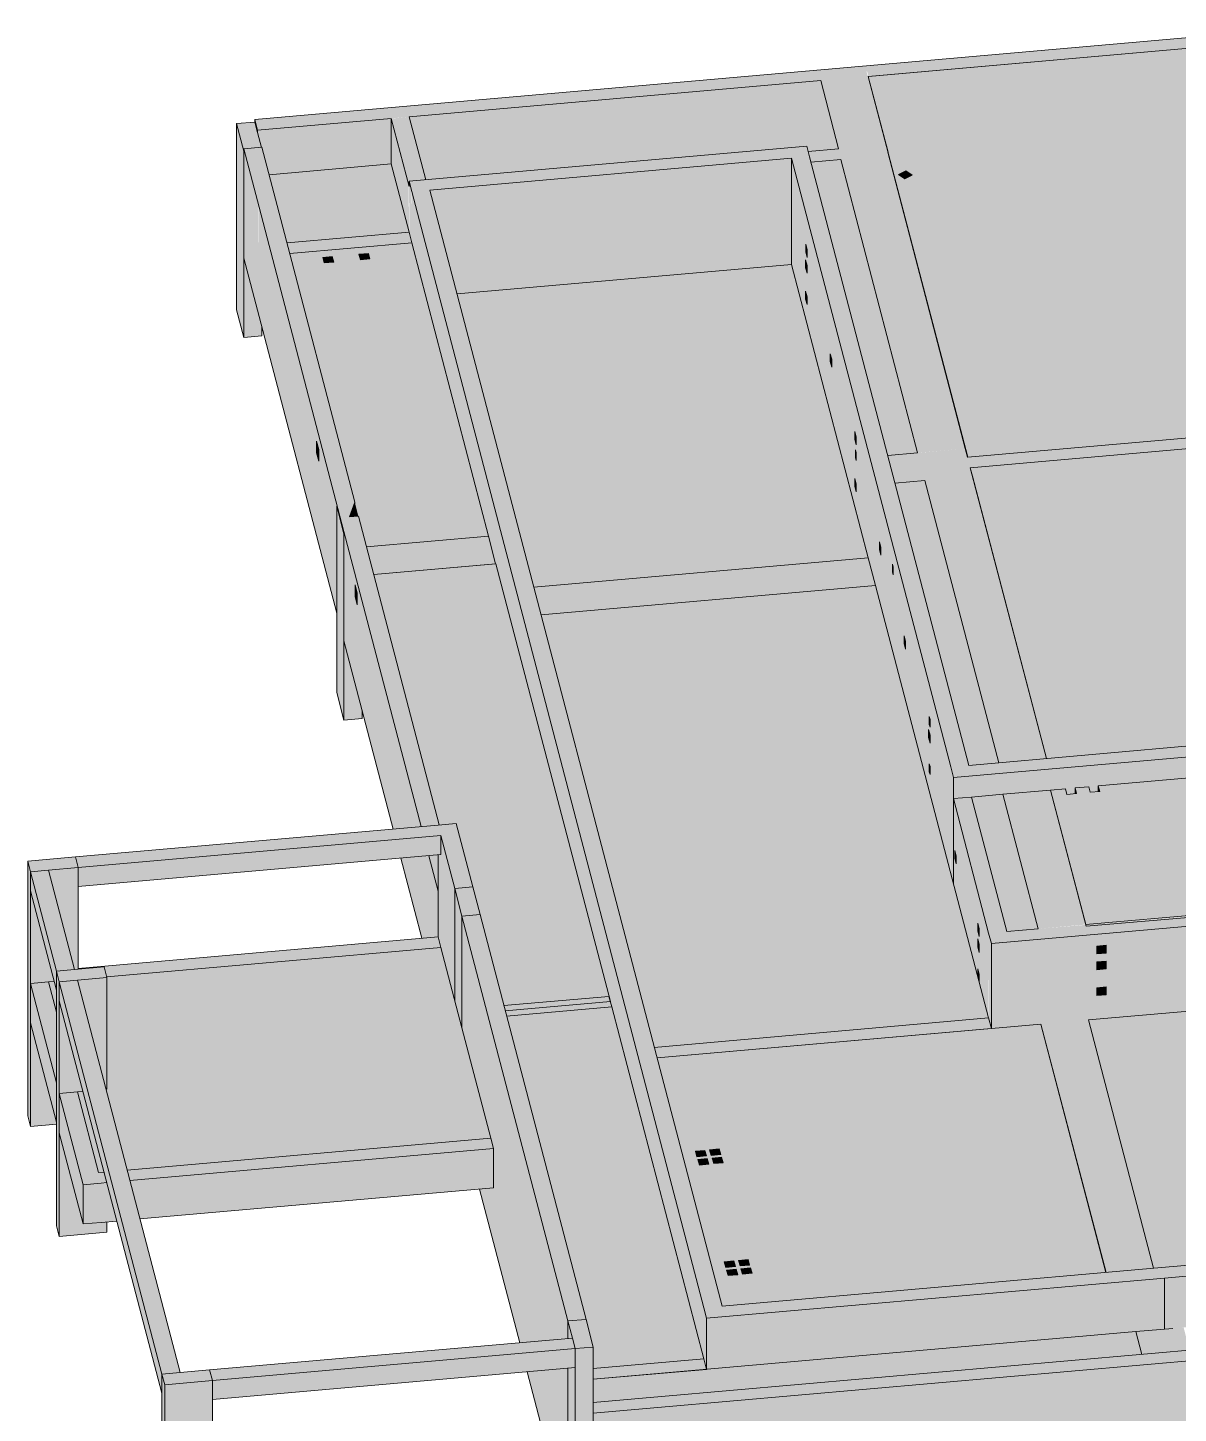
# Model space of a CAD drawing. Extents: x -2131 to 52870, y -3196 to 88043.
# Drawn here: x 12699 to 13891, y 64541 to 65977 of the extents above; entities that cross this region are included whole.
import ezdxf

# ---------------------------------------------------------------- set-up
doc = ezdxf.new("R2010")
doc.units = 0
for name, color, linetype, lineweight in [('A-FLOR', 7, 'Continuous', 25), ('S-BEAM', 7, 'Continuous', 25), ('S-COLS', 7, 'Continuous', 25)]:
    doc.layers.add(name, color=color, linetype=linetype, lineweight=lineweight)

msp = doc.modelspace()

# ---------------------------------------------------------------- hatches: boundary and pattern name
at = {"layer": 'A-FLOR', "true_color": 0xbfbfbf}
h = msp.add_hatch(color=9, dxfattribs=at)
h.paths.add_polyline_path([(13673.35, 65531.936), (14124.31, 65571.585), (14021.029, 65966.314), (13570.069, 65926.662), (13671.032, 65540.796)], flags=0)
h.paths.add_polyline_path([(14031.455, 65807.134), (14024.919, 65811.522), (14032.488, 65815.31), (14039.023, 65810.923), (14031.917, 65807.365)], flags=0)
h.paths.add_polyline_path([(13607.939, 65820.624), (13601.404, 65825.012), (13608.973, 65828.8), (13615.508, 65824.413)], flags=0)
for points in [[(13111.461, 65819.633), (13506.469, 65854.175), (13507.88, 65848.785), (13539.411, 65851.558), (13520.891, 65922.338), (13094.4, 65884.837), (13102.374, 65854.361)], [(13590.316, 65533.724), (13621.315, 65536.449), (13541.728, 65840.621), (13510.729, 65837.895), (13589.1, 65538.371)], [(12967.625, 65754.021), (13094.135, 65765.145), (13075.615, 65835.925), (12949.105, 65824.801), (12963.464, 65769.924)], [(13607.939, 65820.624), (13608.973, 65821.141), (13608.973, 65828.8), (13601.404, 65825.012), (13603.143, 65823.844)], [(13608.973, 65821.141), (13615.508, 65824.413), (13608.973, 65828.8), (13608.973, 65824.413)], [(13006.133, 65733.268), (13014.532, 65734.131), (13014.532, 65739.864), (13004.643, 65739), (13005.909, 65734.131)], [(13014.532, 65734.001), (13016.022, 65734.131), (13014.532, 65739.864), (13014.532, 65734.131)], [(13043.701, 65736.579), (13052.1, 65737.443), (13052.1, 65743.175), (13042.274, 65742.069), (13042.848, 65739.864)], [(13052.1, 65737.313), (13053.59, 65737.443), (13052.1, 65742.069), (13052.1, 65737.443)], [(13223.491, 65397.171), (13570.072, 65427.645), (13490.485, 65731.817), (13143.904, 65701.343), (13223.016, 65398.988)], [(13754.814, 65219.51), (14158.839, 65255.035), (14160.297, 65249.46), (14207.508, 65253.611), (14127.159, 65560.695), (13675.924, 65521.022), (13748.801, 65242.494)], [(13673.074, 65531.912), (13673.35, 65531.936), (13673.073, 65531.915)], [(13674.38, 65212.438), (13705.38, 65215.163), (13628.813, 65507.792), (13597.814, 65505.066), (13670.869, 65225.856)], [(13193.856, 64958.028), (13302.812, 64967.609), (13183.888, 65421.41), (13057.559, 65410.302), (13125.512, 65150.592), (13143.068, 65152.136), (13192.804, 64962.05)], [(13348.337, 64920.027), (13694.917, 64950.502), (13577.569, 65398.988), (13230.99, 65368.514), (13345.58, 64930.566)], [(13808.608, 65185.225), (13810.111, 65185.357), (13808.608, 65191.099), (13808.608, 65185.23)], [(13713.702, 65040.155), (13746.171, 65043.01), (13709.695, 65182.402), (13677.23, 65179.547), (13713.093, 65042.48)], [(13784.463, 65183.102), (13785.966, 65183.234), (13784.463, 65188.976), (13784.463, 65183.234)], [(13865.818, 64691.018), (14249.586, 64724.762), (14182.224, 64982.21), (13798.458, 64948.466), (13865.625, 64691.755)], [(13285.084, 64586.991), (13399.763, 64597.074), (13304.266, 64962.05), (13195.311, 64952.47), (13285.084, 64607.715), (13285.084, 64587.296)], [(13392.599, 64806.584), (13400.793, 64807.55), (13400.793, 64813.266), (13390.933, 64812.3), (13392.317, 64807.55)], [(13395.099, 64798.01), (13403.292, 64798.976), (13403.292, 64804.692), (13393.432, 64803.726), (13394.817, 64798.976)], [(13400.793, 64807.386), (13402.459, 64807.55), (13400.793, 64813.266), (13400.793, 64807.55)], [(13403.292, 64798.812), (13404.959, 64798.976), (13403.292, 64803.726), (13403.292, 64798.976)], [(13407.389, 64808.033), (13415.583, 64808.999), (13415.583, 64814.715), (13405.723, 64813.749), (13407.108, 64808.999)], [(13409.889, 64799.459), (13418.083, 64800.425), (13418.083, 64806.141), (13408.223, 64805.175), (13409.607, 64800.425)], [(13415.583, 64808.835), (13417.25, 64808.999), (13415.583, 64813.749), (13415.583, 64808.999)], [(13418.083, 64800.261), (13419.749, 64800.425), (13418.083, 64805.175), (13418.083, 64800.425)], [(13422.498, 64691.946), (13430.691, 64692.912), (13430.691, 64698.628), (13420.831, 64697.662), (13422.216, 64692.912)], [(13424.997, 64683.372), (13433.191, 64684.338), (13433.191, 64690.054), (13423.331, 64689.088), (13424.716, 64684.338)], [(13430.691, 64692.749), (13432.358, 64692.912), (13430.691, 64697.662), (13430.691, 64692.912)], [(13433.191, 64684.175), (13434.857, 64684.338), (13433.191, 64689.088), (13433.191, 64684.338)], [(13437.288, 64693.395), (13445.482, 64694.361), (13445.482, 64700.077), (13435.622, 64699.111), (13437.006, 64694.361)], [(13439.788, 64684.821), (13447.981, 64685.787), (13447.981, 64691.503), (13438.121, 64690.537), (13439.506, 64685.787)], [(13445.482, 64694.198), (13447.148, 64694.361), (13445.482, 64699.111), (13445.482, 64694.361)], [(13447.981, 64685.624), (13449.648, 64685.787), (13447.981, 64690.537), (13447.981, 64685.787)], [(13285.084, 64551.865), (13853.8, 64601.749), (13847.634, 64625.315), (13285.084, 64575.851), (13285.084, 64570.88)]]:
    msp.add_hatch(color=9, dxfattribs=at).paths.add_polyline_path(points, flags=0)
h = msp.add_hatch(color=9, dxfattribs=at)
h.paths.add_polyline_path([(13050.061, 65438.96), (13176.571, 65450.083), (13096.984, 65754.255), (12970.474, 65743.132), (13037.973, 65485.157), (13038.405, 65481.061), (13041.097, 65470.773), (13041.722, 65470.828), (13048.694, 65444.182)], flags=0)
h.paths.add_polyline_path([(13006.133, 65733.268), (13004.643, 65739), (13014.532, 65739.864), (13016.022, 65734.131)], flags=0)
h.paths.add_polyline_path([(13043.701, 65736.579), (13042.211, 65742.311), (13052.1, 65743.175), (13053.59, 65737.443)], flags=0)
h = msp.add_hatch(color=9, dxfattribs=at)
h.paths.add_polyline_path([(13795.605, 65047.357), (14180.153, 65078.126), (14142.903, 65220.493), (13808.608, 65191.099), (13810.111, 65185.357), (13800.214, 65184.524), (13798.721, 65190.23), (13784.463, 65188.976), (13785.966, 65183.234), (13776.079, 65182.364), (13774.576, 65188.107), (13759.13, 65186.749), (13789.629, 65070.194)], flags=0)
h.paths.add_polyline_path([(13978.395, 65199.524), (13976.895, 65205.255), (13986.772, 65206.086), (13988.262, 65200.391), (13982.63, 65199.896)], flags=0)
h.paths.add_polyline_path([(14003.578, 65201.738), (14002.081, 65207.463), (14011.969, 65208.205), (14013.434, 65202.605)], flags=0)
h = msp.add_hatch(color=9, dxfattribs=at)
h.paths.add_polyline_path([(12772.217, 64790.203), (12778.024, 64790.714), (12756.129, 64874.393), (12750.322, 64873.882), (12762.861, 64825.96)], flags=0)
h.paths.add_polyline_path([(12801.86, 64792.81), (13178.87, 64825.96), (13127.132, 65023.695), (12780.772, 64993.24), (12780.972, 64992.477), (12780.972, 64876.577), (12779.966, 64876.489), (12793.187, 64825.96)], flags=0)
h.paths.add_polyline_path([(12728.688, 64956.567), (12728.688, 64979.27), (12726.286, 64988.449), (12720.48, 64987.938), (12722.748, 64979.27)], flags=0)
h = msp.add_hatch(color=9, dxfattribs=at)
h.paths.add_polyline_path([(13418.548, 64651.69), (13816.576, 64686.688), (13749.02, 64944.119), (13351.186, 64909.138), (13411.647, 64678.063)], flags=0)
h.paths.add_polyline_path([(13424.997, 64683.372), (13423.331, 64689.088), (13433.191, 64690.054), (13434.857, 64684.338)], flags=0)
h.paths.add_polyline_path([(13439.788, 64684.821), (13438.121, 64690.537), (13447.981, 64691.503), (13449.648, 64685.787), (13445.482, 64685.379)], flags=0)
h.paths.add_polyline_path([(13422.498, 64691.946), (13420.831, 64697.662), (13430.691, 64698.628), (13432.358, 64692.912), (13423.331, 64692.028)], flags=0)
h.paths.add_polyline_path([(13437.288, 64693.395), (13435.622, 64699.111), (13445.482, 64700.077), (13447.148, 64694.361), (13445.482, 64694.198)], flags=0)
h.paths.add_polyline_path([(13395.099, 64798.01), (13393.628, 64803.745), (13403.292, 64804.692), (13404.959, 64798.976), (13399.763, 64798.467)], flags=0)
h.paths.add_polyline_path([(13409.889, 64799.459), (13408.223, 64805.175), (13418.083, 64806.141), (13419.749, 64800.425), (13415.583, 64800.017)], flags=0)
h.paths.add_polyline_path([(13392.599, 64806.584), (13390.933, 64812.3), (13400.793, 64813.266), (13402.459, 64807.55), (13393.432, 64806.665)], flags=0)
h.paths.add_polyline_path([(13407.389, 64808.033), (13405.723, 64813.749), (13415.583, 64814.715), (13417.25, 64808.999), (13408.223, 64808.114)], flags=0)
at = {"layer": 'S-BEAM', "true_color": 0xbfbfbf}
for points in [[(12937.018, 65870.998), (13520.891, 65922.338), (13519.467, 65927.783), (13568.901, 65932.129), (13570.326, 65926.684), (14021.029, 65966.314), (14018.179, 65977.204), (12934.168, 65881.888), (12934.445, 65880.832)], [(13541.436, 65843.817), (13590.615, 65848.141), (13568.276, 65932.074), (13519.467, 65927.783), (13541.272, 65844.445)], [(12937.018, 65868.554), (12937.018, 65870.998), (12934.168, 65880.832), (12934.168, 65879.444), (12936.392, 65870.943)], [(12949.105, 65824.801), (13075.615, 65835.925), (13075.615, 65883.185), (12937.018, 65870.998), (12937.018, 65868.554), (12941.041, 65853.176), (12941.666, 65853.231), (12948.136, 65828.507)], [(13094.135, 65765.145), (13093.703, 65814.057), (13075.615, 65881.888), (13075.615, 65835.925), (13092.884, 65769.924)], [(13094.135, 65812.405), (13094.4, 65818.132), (13111.461, 65819.633), (13094.4, 65884.837), (13075.678, 65882.945), (13093.703, 65814.057)], [(12938.703, 65791.112), (12957.488, 65792.764), (12941.666, 65853.231), (12922.881, 65851.579), (12938.27, 65792.764)], [(13096.984, 65807.219), (13509.27, 65843.471), (13506.421, 65854.361), (13094.135, 65818.109), (13096.765, 65808.057)], [(12938.703, 65677.851), (12938.27, 65792.764), (12922.881, 65850.786), (12922.881, 65738.318), (12923.676, 65735.282)], [(13143.904, 65701.343), (13490.485, 65731.817), (13490.485, 65841.819), (13115.769, 65808.871), (13135.93, 65731.817)], [(13655.595, 65210.786), (13674.38, 65212.438), (13509.27, 65843.471), (13490.485, 65841.819), (13651.652, 65225.856)], [(13510.729, 65837.895), (13563.629, 65842.547), (13562.805, 65845.696), (13541.436, 65843.817), (13539.411, 65851.558), (13507.969, 65848.443), (13510.692, 65838.035)], [(13621.315, 65536.449), (13670.75, 65540.796), (13590.339, 65848.117), (13562.805, 65845.696), (13563.629, 65842.547), (13541.728, 65840.621), (13607.374, 65589.732)], [(13096.984, 65754.255), (13096.552, 65808.871), (13094.135, 65818.109), (13094.4, 65764.131), (13095.656, 65759.329)], [(13399.763, 64650.038), (13418.548, 64651.69), (13115.769, 65808.871), (13096.984, 65807.219), (13382.391, 64716.43)], [(13399.763, 64597.074), (13399.763, 64650.038), (13096.984, 65807.219), (13096.984, 65754.255), (13388.754, 64639.149)], [(13026.686, 65454.848), (13037.973, 65485.157), (12957.488, 65792.764), (12938.703, 65791.112), (12991.394, 65589.732)], [(12970.474, 65743.132), (13096.984, 65754.255), (13094.135, 65765.145), (12967.625, 65754.021), (12967.903, 65752.958)], [(13505.25, 65744.648), (13506.749, 65744.78), (13506.739, 65747.103), (13505.25, 65752.797), (13505.25, 65746.277)], [(13506.749, 65738.917), (13506.739, 65744.779), (13505.25, 65744.648), (13506.739, 65738.955)], [(13505.24, 65728.39), (13506.739, 65728.519), (13506.475, 65731.817), (13505.24, 65735.282), (13505.24, 65729.985)], [(13506.739, 65722.658), (13506.739, 65728.519), (13505.24, 65728.39)], [(13505.24, 65695.796), (13506.739, 65695.925), (13506.7, 65698.364), (13505.24, 65703.945), (13505.24, 65696.587)], [(13506.739, 65690.065), (13506.697, 65695.922), (13505.24, 65695.796), (13506.69, 65690.254)], [(13530.728, 65630.975), (13532.228, 65631.104), (13532.228, 65633.392), (13530.728, 65638.098), (13530.728, 65632.572)], [(13532.228, 65625.244), (13532.228, 65631.104), (13530.728, 65630.975)], [(13675.924, 65521.022), (14151.68, 65563.137), (14150.328, 65568.306), (14125.731, 65566.153), (14124.31, 65571.585), (13673.074, 65531.912), (13675.626, 65522.158)], [(13556.064, 65550.441), (13557.564, 65550.572), (13557.564, 65552.857), (13556.064, 65558.589), (13556.064, 65550.946)], [(13557.564, 65544.709), (13557.564, 65550.572), (13556.064, 65550.441), (13557.559, 65544.727)], [(12998.334, 65536.317), (13000.584, 65536.514), (13000.584, 65539.942), (12998.334, 65547.061), (12998.334, 65537.968)], [(13000.584, 65527.72), (13000.584, 65536.514), (12998.334, 65536.317)], [(13556.812, 65534.226), (13557.559, 65534.291), (13557.559, 65536.579), (13556.812, 65539.435), (13556.812, 65535.778)], [(13597.814, 65505.066), (13678.248, 65512.139), (13670.75, 65540.796), (13590.349, 65533.595), (13597.101, 65507.792)], [(13557.559, 65528.43), (13557.559, 65534.291), (13556.812, 65534.163), (13556.812, 65531.287), (13557.555, 65528.448)], [(13556.055, 65501.586), (13557.555, 65501.715), (13557.555, 65504.003), (13556.055, 65509.734), (13556.055, 65503.183)], [(13705.38, 65215.163), (13754.814, 65219.51), (13678.248, 65512.139), (13628.813, 65507.792), (13702.582, 65225.856)], [(13557.555, 65495.855), (13557.555, 65501.715), (13556.064, 65501.551)], [(13032.33, 65470.002), (13033.271, 65470.085), (13037.973, 65482.712), (13037.598, 65484.148), (13032.637, 65470.828)], [(13057.559, 65410.302), (13183.884, 65421.426), (13176.39, 65450.068), (13050.061, 65438.96), (13057.211, 65411.632)], [(13581.716, 65436.106), (13583.216, 65436.235), (13583.216, 65438.522), (13581.716, 65444.182), (13581.716, 65437.702)], [(13583.216, 65430.374), (13583.216, 65436.235), (13581.716, 65436.106)], [(13230.99, 65368.514), (13577.57, 65398.988), (13570.072, 65427.645), (13223.491, 65397.171), (13227.55, 65381.66)], [(13595.264, 65415.787), (13596.011, 65415.851), (13595.756, 65419.114), (13595.264, 65420.996), (13595.264, 65417.338)], [(13596.011, 65409.99), (13595.606, 65415.816), (13595.264, 65415.723), (13595.718, 65411.11), (13596.003, 65410.023)], [(13038.171, 65387.324), (13040.421, 65387.522), (13040.421, 65390.949), (13038.171, 65399.24), (13038.171, 65388.975)], [(13040.421, 65378.727), (13040.421, 65387.522), (13038.171, 65387.324)], [(13607.206, 65338.685), (13608.706, 65338.817), (13608.706, 65341.102), (13607.206, 65345.624), (13607.206, 65340.168)], [(13608.706, 65332.954), (13608.487, 65338.798), (13607.206, 65338.685)], [(13633.426, 65257.713), (13634.173, 65257.777), (13634.173, 65260.065), (13633.426, 65262.922), (13633.426, 65259.264)], [(13632.684, 65241.311), (13634.184, 65241.443), (13634.173, 65243.768), (13632.684, 65249.459), (13632.684, 65242.963)], [(13634.173, 65251.917), (13634.173, 65257.777), (13633.426, 65257.649), (13633.432, 65254.751)], [(13658.444, 65199.896), (14161.688, 65244.146), (14158.436, 65255), (13655.595, 65210.786), (13656.655, 65206.734)], [(13634.184, 65235.579), (13634.173, 65241.442), (13632.684, 65241.311), (13634.179, 65235.597)], [(13658.444, 65177.896), (13774.576, 65188.107), (13776.079, 65182.364), (13784.463, 65183.234), (13784.463, 65188.976), (13798.721, 65190.23), (13800.224, 65184.487), (13808.608, 65185.357), (13808.608, 65191.099), (14142.903, 65220.493), (14142.903, 65242.494), (13658.444, 65199.896), (13658.444, 65179.547)], [(13633.432, 65208.8), (13634.179, 65208.864), (13634.173, 65211.175), (13633.432, 65214.009), (13633.432, 65210.352)], [(13634.179, 65203.004), (13634.173, 65208.864), (13633.432, 65208.737), (13633.432, 65205.861)], [(13658.444, 65089.894), (13658.444, 65199.896), (13655.595, 65209.588), (13655.745, 65100.21), (13658.192, 65090.86)], [(13694.917, 65038.503), (13713.702, 65040.155), (13677.23, 65179.547), (13658.444, 65177.896), (13693.5, 65043.919)], [(13746.171, 65043.01), (13795.605, 65047.357), (13759.13, 65186.749), (13709.695, 65182.402), (13745.803, 65044.413)], [(12751.129, 65086.783), (13127.132, 65119.845), (13127.132, 65139.594), (12751.129, 65106.533)], [(13659.729, 65115.95), (13661.228, 65116.082), (13661.228, 65118.367), (13659.729, 65123.011), (13659.729, 65117.602)], [(13661.228, 65110.218), (13661.228, 65116.082), (13659.729, 65115.95), (13659.943, 65115.132)], [(13697.766, 65027.614), (14182.029, 65070.194), (14179.958, 65078.109), (13746.171, 65043.01), (13694.917, 65038.503)], [(13683.711, 65040.586), (13685.211, 65041.069), (13684.972, 65043.919), (13683.711, 65048.735), (13683.711, 65042.238)], [(12780.772, 64993.24), (13127.132, 65023.695), (13124.283, 65034.585), (12751.129, 65001.774), (12751.129, 65000.993), (12778.123, 65003.366)], [(13685.211, 65034.855), (13685.211, 65040.718), (13683.711, 65040.586), (13684.257, 65038.503)], [(13697.716, 64939.608), (13697.766, 64939.769), (13697.766, 65027.614), (13694.917, 65038.503), (13695.279, 64948.922), (13697.688, 64939.713)], [(13683.711, 65024.29), (13685.211, 65024.422), (13685.211, 65026.707), (13683.711, 65032.438), (13683.711, 65025.942)], [(13685.211, 65018.558), (13685.211, 65024.422), (13683.711, 65024.29)], [(13806.985, 65016.846), (13816.871, 65017.716), (13814.787, 65025.681), (13806.985, 65024.995), (13806.985, 65017.02)], [(13816.871, 65017.716), (13816.871, 65025.864), (13814.787, 65025.681), (13816.44, 65019.365)], [(13806.985, 65000.55), (13816.871, 65001.419), (13814.787, 65009.384), (13806.985, 65008.293), (13806.985, 65001.419)], [(13816.871, 65001.419), (13816.871, 65009.567), (13814.809, 65009.301), (13815.272, 65007.531)], [(13683.711, 64993.326), (13685.211, 64993.458), (13685.211, 64995.743), (13683.711, 65001.475), (13683.711, 64994.978)], [(13685.211, 64987.595), (13685.211, 64993.458), (13683.711, 64993.326)], [(12728.688, 64883.12), (12728.688, 64956.567), (12720.48, 64987.938), (12701.694, 64986.287), (12715.177, 64934.756)], [(12728.688, 64842.379), (12728.688, 64883.12), (12701.694, 64985.506), (12701.694, 64945.545), (12723.559, 64861.981)], [(13806.985, 64973.66), (13816.871, 64974.53), (13814.787, 64982.495), (13806.985, 64981.809), (13806.985, 64974.53)], [(13816.871, 64974.53), (13816.871, 64982.678), (13814.862, 64982.21), (13815.562, 64979.534)], [(13195.311, 64952.47), (13304.218, 64962.05), (13302.764, 64967.605), (13193.856, 64958.028), (13194.538, 64955.422)], [(13351.186, 64909.138), (13697.684, 64939.729), (13694.867, 64950.497), (13348.337, 64920.027), (13348.984, 64917.554)], [(13816.576, 64686.688), (13865.818, 64691.018), (13798.458, 64948.466), (13749.024, 64944.119), (13815.246, 64691.755)], [(12756.281, 64777.662), (12775.066, 64779.313), (12750.322, 64873.882), (12731.537, 64872.231), (12755.558, 64780.425)], [(12756.281, 64736.92), (12756.281, 64777.662), (12731.537, 64872.231), (12731.537, 64831.489), (12750.322, 64759.694)], [(12756.281, 64736.92), (12775.066, 64738.572), (12775.066, 64779.313), (12756.281, 64777.662)], [(13877.049, 64680.865), (14280.548, 64716.43), (14277.72, 64727.236), (13874.2, 64691.755)], [(13402.612, 64639.149), (13877.049, 64680.865), (13874.2, 64691.755), (13399.763, 64650.038), (13401.433, 64643.655)], [(13402.612, 64586.185), (13877.049, 64627.901), (13877.049, 64680.865), (13402.612, 64639.149), (13402.612, 64587.296)], [(13402.612, 64586.185), (13402.612, 64639.149), (13399.763, 64650.038), (13399.763, 64597.074), (13402.321, 64587.296)], [(13853.8, 64601.749), (13903.203, 64606.083), (13897.015, 64629.657), (13847.636, 64625.305), (13847.793, 64624.706)], [(12890.296, 64554.904), (13266.299, 64587.966), (13266.299, 64607.715), (12890.296, 64574.654), (12890.296, 64561.447)], [(13285.084, 64575.851), (13402.612, 64586.185), (13399.763, 64597.074), (13285.084, 64586.991), (13285.084, 64584.888)]]:
    msp.add_hatch(color=9, dxfattribs=at).paths.add_polyline_path(points, flags=0)
h = msp.add_hatch(color=9, dxfattribs=at)
h.paths.add_polyline_path([(13655.595, 65100.784), (13655.595, 65210.786), (13490.485, 65841.819), (13490.485, 65731.817), (13651.366, 65116.948)], flags=0)
h.paths.add_polyline_path([(13634.179, 65203.004), (13633.432, 65205.861), (13633.432, 65214.009), (13634.179, 65210.786)], flags=0)
h.paths.add_polyline_path([(13634.184, 65235.579), (13632.684, 65241.311), (13632.684, 65249.459), (13634.184, 65243.728)], flags=0)
h.paths.add_polyline_path([(13634.173, 65251.917), (13633.426, 65256.407), (13633.432, 65262.899), (13634.173, 65259.821)], flags=0)
h.paths.add_polyline_path([(13608.706, 65332.954), (13607.206, 65340.168), (13607.206, 65346.834), (13608.706, 65341.102), (13608.706, 65337.632)], flags=0)
h.paths.add_polyline_path([(13596.011, 65409.99), (13595.264, 65412.847), (13595.264, 65420.996), (13596.011, 65417.993), (13596.011, 65411.76)], flags=0)
h.paths.add_polyline_path([(13583.216, 65430.374), (13581.716, 65436.106), (13581.735, 65444.182), (13583.216, 65438.522)], flags=0)
h.paths.add_polyline_path([(13557.555, 65495.855), (13556.055, 65501.586), (13556.064, 65509.699), (13557.555, 65504.003), (13557.555, 65501.586)], flags=0)
h.paths.add_polyline_path([(13557.559, 65528.43), (13556.812, 65531.287), (13556.812, 65539.435), (13557.559, 65536.579), (13557.559, 65533.595)], flags=0)
h.paths.add_polyline_path([(13557.564, 65544.709), (13556.064, 65550.441), (13556.064, 65558.589), (13557.564, 65552.112)], flags=0)
h.paths.add_polyline_path([(13532.228, 65625.244), (13530.728, 65630.975), (13530.728, 65639.123), (13532.228, 65633.392), (13532.228, 65630.975)], flags=0)
h.paths.add_polyline_path([(13506.739, 65690.065), (13505.24, 65696.587), (13505.24, 65703.945), (13506.739, 65698.213)], flags=0)
h.paths.add_polyline_path([(13506.739, 65722.658), (13505.24, 65728.39), (13505.568, 65735.282), (13506.739, 65730.806)], flags=0)
h.paths.add_polyline_path([(13506.749, 65738.917), (13505.25, 65744.648), (13505.25, 65752.797), (13506.749, 65747.065)], flags=0)
h = msp.add_hatch(color=9, dxfattribs=at)
h.paths.add_polyline_path([(13019.188, 65370.244), (13019.188, 65481.061), (13026.686, 65452.403), (13026.686, 65454.848), (12938.703, 65791.112), (12938.703, 65677.851), (13008.985, 65409.239)], flags=0)
h.paths.add_polyline_path([(13000.584, 65527.72), (12998.334, 65536.317), (12998.334, 65548.539), (13000.584, 65539.389), (13000.584, 65530.978)], flags=0)
h = msp.add_hatch(color=9, dxfattribs=at)
h.paths.add_polyline_path([(13124.283, 65081.845), (13124.283, 65119.594), (13114.628, 65118.745), (13123.851, 65083.496)], flags=0)
h.paths.add_polyline_path([(13106.727, 65148.94), (13125.512, 65150.592), (13041.722, 65470.828), (13032.33, 65470.002), (13026.686, 65454.848), (13106.323, 65150.484)], flags=0)
h = msp.add_hatch(color=9, dxfattribs=at)
h.paths.add_polyline_path([(13107.402, 65033.1), (13124.283, 65034.585), (13123.851, 65083.496), (13114.28, 65118.715), (13085.659, 65116.198), (13107.014, 65034.585)], flags=0)
h.paths.add_polyline_path([(13077.759, 65146.393), (13106.727, 65148.94), (13026.686, 65454.055), (13026.686, 65341.587), (13076.688, 65150.484)], flags=0)
h.paths.add_polyline_path([(13040.421, 65378.727), (13038.171, 65387.324), (13038.171, 65399.546), (13040.421, 65390.949)], flags=0)
h = msp.add_hatch(color=9, dxfattribs=at)
h.paths.add_polyline_path([(13694.917, 64950.502), (13694.917, 65038.503), (13658.444, 65177.896), (13658.825, 65088.44), (13683.711, 64993.326), (13683.711, 65001.475), (13685.211, 64995.743), (13685.211, 64987.595), (13692.49, 64959.775)], flags=0)
h.paths.add_polyline_path([(13685.211, 65018.558), (13683.711, 65024.29), (13683.711, 65032.438), (13685.211, 65026.707), (13685.211, 65024.29)], flags=0)
h.paths.add_polyline_path([(13685.211, 65034.855), (13683.711, 65040.586), (13683.711, 65048.735), (13685.211, 65042.238), (13685.211, 65035.399)], flags=0)
h.paths.add_polyline_path([(13661.228, 65110.218), (13659.729, 65117.602), (13659.729, 65124.098), (13661.228, 65118.367)], flags=0)
at = {"layer": 'S-BEAM', "lineweight": 9, "true_color": 0x80ff00}
for points in [[(12751.129, 65106.533), (13127.132, 65139.594), (13124.283, 65150.484), (12748.28, 65117.422)], [(12890.296, 64574.654), (13266.299, 64607.715), (13263.449, 64618.605), (12887.446, 64585.543), (12888.584, 64581.197)]]:
    msp.add_hatch(color=70, dxfattribs=at).paths.add_polyline_path(points, flags=0)
h = msp.add_hatch(color=70, dxfattribs=at)
h.paths.add_polyline_path([(13258.8, 64636.372), (13277.586, 64638.024), (13167.786, 65057.665), (13149.001, 65056.014), (13255.225, 64650.038)], flags=0)
h.paths.add_polyline_path([(13141.503, 65084.671), (13160.288, 65086.323), (13143.068, 65152.136), (13124.283, 65150.484), (13141.071, 65086.323)], flags=0)
at = {"layer": 'S-BEAM', "true_color": 0xbfbfbf}
h = msp.add_hatch(color=9, dxfattribs=at)
h.paths.add_polyline_path([(13258.8, 64422.693), (13258.689, 64587.296), (13216.698, 64583.604), (13232.784, 64522.125)], flags=0)
h.paths.add_polyline_path([(13208.798, 64613.799), (13258.8, 64618.605), (13258.368, 64638.024), (13149.001, 65056.014), (13149.001, 64940.114), (13181.719, 64815.07), (13181.719, 64774.328), (13167.131, 64773.046), (13207.54, 64618.605)], flags=0)
h.paths.add_polyline_path([(13141.503, 64968.772), (13141.071, 65086.323), (13127.132, 65139.594), (13127.132, 65119.845), (13124.283, 65119.594), (13124.283, 65034.585), (13131.361, 65007.531)], flags=0)
at = {"layer": 'S-BEAM', "lineweight": 9, "true_color": 0x80ff00}
h = msp.add_hatch(color=70, dxfattribs=at)
h.paths.add_polyline_path([(12838.012, 64581.197), (12856.797, 64582.848), (12750.322, 64989.782), (12731.537, 64988.13), (12773.969, 64825.96)], flags=0)
h.paths.add_polyline_path([(12728.688, 64999.02), (12747.473, 65000.672), (12720.48, 65103.838), (12701.694, 65102.186), (12726.461, 65007.531)], flags=0)
at = {"layer": 'S-BEAM', "true_color": 0xbfbfbf}
h = msp.add_hatch(color=9, dxfattribs=at)
h.paths.add_polyline_path([(12838.012, 64561.447), (12838.012, 64581.197), (12731.537, 64988.13), (12731.537, 64968.381), (12835.693, 64570.307)], flags=0)
h.paths.add_polyline_path([(12728.688, 64979.27), (12728.688, 64999.02), (12701.694, 65102.186), (12701.694, 65082.436), (12726.852, 64986.287)], flags=0)
h = msp.add_hatch(color=9, dxfattribs=at)
h.paths.add_polyline_path([(13697.766, 64939.612), (14182.029, 64982.21), (14182.029, 65070.194), (13697.766, 65027.614), (13697.766, 64939.747)], flags=0)
h.paths.add_polyline_path([(13806.985, 64973.66), (13806.985, 64981.809), (13816.871, 64982.678), (13816.871, 64974.53)], flags=0)
h.paths.add_polyline_path([(14104.953, 64999.86), (14104.953, 65008.009), (14114.84, 65008.878), (14114.84, 65000.73)], flags=0)
h.paths.add_polyline_path([(13806.985, 65000.55), (13806.985, 65008.698), (13816.871, 65009.567), (13816.871, 65001.419)], flags=0)
h.paths.add_polyline_path([(13806.985, 65016.846), (13806.985, 65024.995), (13816.871, 65025.864), (13816.871, 65017.716)], flags=0)
h.paths.add_polyline_path([(13956.096, 65019.365), (13956.096, 65027.513), (13965.983, 65028.382), (13965.983, 65020.234)], flags=0)
h.paths.add_polyline_path([(14104.953, 65026.75), (14104.953, 65034.898), (14114.84, 65035.767), (14114.778, 65027.614), (14113.634, 65027.513)], flags=0)
h.paths.add_polyline_path([(14104.953, 65043.046), (14104.953, 65051.194), (14114.84, 65052.064), (14114.84, 65043.916)], flags=0)
h = msp.add_hatch(color=9, dxfattribs=at)
h.paths.add_polyline_path([(12775.066, 64779.313), (12780.873, 64779.824), (12778.024, 64790.714), (12772.217, 64790.203)], flags=0)
h.paths.add_polyline_path([(12804.71, 64781.92), (13181.719, 64815.07), (13178.87, 64825.96), (12801.86, 64792.81), (12802.542, 64790.203)], flags=0)
h = msp.add_hatch(color=9, dxfattribs=at)
h.paths.add_polyline_path([(12775.066, 64738.572), (12791.293, 64739.999), (12780.873, 64779.824), (12775.066, 64779.313)], flags=0)
h.paths.add_polyline_path([(12815.13, 64742.095), (13181.719, 64774.328), (13181.719, 64815.07), (12804.71, 64781.92)], flags=0)
h = msp.add_hatch(color=9, dxfattribs=at)
h.paths.add_polyline_path([(13877.049, 64627.899), (14280.57, 64663.632), (14280.57, 64716.346), (13877.049, 64680.865), (13877.049, 64627.901)], flags=0)
h.paths.add_polyline_path([(14232.875, 64683.633), (14232.875, 64691.782), (14242.762, 64692.651), (14242.762, 64684.503)], flags=0)
h = msp.add_hatch(color=9, dxfattribs=at)
h.paths.add_polyline_path([(13285.084, 64540.726), (14654.545, 64660.846), (14661.317, 64672.58), (13285.084, 64551.865), (13285.084, 64540.728)], flags=0)
h.paths.add_polyline_path([(14716.267, 64666.26), (14843.839, 64677.449), (14840.996, 64688.34), (14719.882, 64677.449), (14719.882, 64672.524), (14718.483, 64670.099)], flags=0)
h = msp.add_hatch(color=9, dxfattribs=at)
h.paths.add_polyline_path([(13285.084, 64421.76), (14582.224, 64535.537), (14654.545, 64660.846), (13285.084, 64540.726), (13285.084, 64526.999)], flags=0)
h.paths.add_polyline_path([(14750.48, 64550.296), (14750.584, 64550.305), (14843.839, 64596.985), (14843.839, 64677.449), (14716.267, 64666.26), (14716.267, 64556.971), (14719.882, 64556.266)], flags=0)
at = {"layer": 'S-COLS', "true_color": 0xc0c0c0}
for points in [[(12922.881, 65849.135), (12922.881, 65851.579), (12941.027, 65853.231), (12934.168, 65879.444), (12915.383, 65877.792), (12922.242, 65851.579)], [(12922.881, 65656.118), (12922.881, 65849.135), (12915.383, 65877.792), (12915.383, 65684.775), (12917.195, 65677.851)], [(12922.881, 65656.118), (12941.666, 65657.77), (12941.666, 65666.523), (12922.881, 65738.318), (12922.881, 65676.46)], [(13026.686, 65259.387), (13026.686, 65452.403), (13019.188, 65481.061), (13019.188, 65288.044)], [(13033.271, 65470.085), (13041.083, 65470.828), (13037.973, 65482.712), (13033.548, 65470.828)], [(13026.686, 65259.387), (13045.472, 65261.038), (13045.472, 65269.792), (13026.686, 65341.587)], [(12701.694, 64838.086), (12701.262, 65103.838), (12698.845, 65113.076), (12698.845, 64848.975)], [(13149.001, 64940.114), (13148.569, 65057.665), (13141.503, 65083.359), (13141.503, 64968.772), (13147.554, 64945.644)], [(12731.537, 64724.03), (12731.105, 64989.782), (12728.688, 64999.02), (12728.688, 64734.919)], [(13266.299, 64343.615), (13285.084, 64345.266), (13285.084, 64609.367), (13266.299, 64607.715), (13266.299, 64503.922)], [(12840.861, 64306.206), (12840.711, 64570.88), (12838.012, 64581.197), (12838.012, 64317.096)], [(12840.861, 64306.206), (12890.296, 64310.553), (12890.296, 64574.654), (12840.861, 64570.307), (12840.861, 64561.447)]]:
    msp.add_hatch(color=9, dxfattribs=at).paths.add_polyline_path(points, flags=0)
at = {"layer": 'S-COLS', "true_color": 0x8080ff}
for points in [[(12701.694, 65102.186), (12751.129, 65106.533), (12748.28, 65117.422), (12698.845, 65113.076), (12701.262, 65103.838)], [(13149.001, 65056.014), (13167.786, 65057.665), (13160.288, 65086.323), (13141.503, 65084.671), (13148.569, 65057.665)], [(12731.537, 64988.13), (12780.972, 64992.477), (12778.123, 65003.366), (12728.688, 64999.02), (12731.338, 64988.893)], [(13266.299, 64607.715), (13285.084, 64609.367), (13277.586, 64638.024), (13258.8, 64636.372), (13265.866, 64609.367)], [(12840.861, 64570.307), (12890.296, 64574.654), (12887.446, 64585.543), (12838.012, 64581.197), (12840.711, 64570.88)]]:
    msp.add_hatch(color=171, dxfattribs=at).paths.add_polyline_path(points, flags=0)
at = {"layer": 'S-COLS', "true_color": 0xc0c0c0}
h = msp.add_hatch(color=9, dxfattribs=at)
h.paths.add_polyline_path([(12701.694, 64838.086), (12728.688, 64840.459), (12728.688, 64842.379), (12701.694, 64945.545), (12701.694, 64842.379)], flags=0)
h.paths.add_polyline_path([(12701.694, 64986.287), (12726.286, 64988.449), (12701.694, 65082.436), (12701.694, 64987.938)], flags=0)
h.paths.add_polyline_path([(12747.473, 65000.672), (12751.129, 65000.993), (12751.129, 65106.533), (12720.48, 65103.838), (12746.768, 65003.366)], flags=0)
h = msp.add_hatch(color=9, dxfattribs=at)
h.paths.add_polyline_path([(12731.537, 64724.03), (12780.972, 64728.376), (12780.972, 64739.091), (12756.281, 64736.92), (12731.537, 64831.489), (12731.537, 64736.92)], flags=0)
h.paths.add_polyline_path([(12731.537, 64872.231), (12756.129, 64874.393), (12731.537, 64968.38), (12731.537, 64873.882)], flags=0)
h.paths.add_polyline_path([(12779.966, 64876.489), (12780.972, 64876.577), (12780.972, 64992.477), (12750.322, 64989.782), (12778.92, 64880.485)], flags=0)
h = msp.add_hatch(color=9, dxfattribs=at)
h.paths.add_polyline_path([(13266.299, 64343.615), (13266.299, 64587.966), (13258.8, 64587.296), (13258.8, 64372.272), (13264.013, 64352.35)], flags=0)
h.paths.add_polyline_path([(13258.8, 64618.196), (13263.449, 64618.605), (13258.8, 64636.372), (13258.8, 64618.605)], flags=0)

# ---------------------------------------------------------------- linework, layer by layer
at = {"layer": 'A-FLOR', "lineweight": 9}
for p, q in [((14021.029, 65966.314), (13570.069, 65926.662)), ((13570.069, 65926.662), (13673.35, 65531.936)), ((13520.891, 65922.338), (13094.4, 65884.837)), ((13539.411, 65851.558), (13520.891, 65922.338)), ((13094.4, 65884.837), (13111.461, 65819.633)), ((13507.88, 65848.785), (13539.411, 65851.558)), ((13541.728, 65840.621), (13510.729, 65837.895)), ((13621.315, 65536.449), (13541.728, 65840.621)), ((13075.615, 65835.925), (12949.105, 65824.801)), ((13094.135, 65765.145), (13075.615, 65835.925)), ((13601.404, 65825.012), (13608.973, 65828.8)), ((13607.939, 65820.624), (13601.404, 65825.012)), ((13615.508, 65824.413), (13607.939, 65820.624)), ((13608.973, 65828.8), (13615.508, 65824.413)), ((13608.973, 65821.141), (13608.973, 65828.8)), ((12967.625, 65754.021), (13094.135, 65765.145)), ((13096.984, 65754.255), (12970.474, 65743.132)), ((13176.571, 65450.083), (13096.984, 65754.255)), ((13004.643, 65739), (13014.532, 65739.864)), ((13006.133, 65733.268), (13004.643, 65739)), ((13014.532, 65739.864), (13016.022, 65734.131)), ((13014.532, 65734.001), (13014.532, 65739.864)), ((13042.211, 65742.311), (13052.1, 65743.175)), ((13043.701, 65736.579), (13042.211, 65742.311)), ((13053.59, 65737.443), (13043.701, 65736.579)), ((13052.1, 65743.175), (13053.59, 65737.443)), ((13052.1, 65737.313), (13052.1, 65743.175)), ((13016.022, 65734.131), (13006.133, 65733.268)), ((13490.485, 65731.817), (13143.904, 65701.343)), ((13570.072, 65427.645), (13490.485, 65731.817)), ((13673.35, 65531.936), (14124.31, 65571.585)), ((14127.159, 65560.695), (13675.924, 65521.022)), ((13590.316, 65533.724), (13621.315, 65536.449)), ((13628.813, 65507.792), (13597.814, 65505.066)), ((13705.38, 65215.163), (13628.813, 65507.792)), ((13675.924, 65521.022), (13754.814, 65219.51)), ((13050.061, 65438.96), (13176.571, 65450.083)), ((13176.571, 65450.083), (13176.571, 65449.377)), ((13184.069, 65421.426), (13057.559, 65410.302)), ((13302.812, 64967.609), (13184.069, 65421.426)), ((13223.491, 65397.171), (13570.072, 65427.645)), ((13577.57, 65398.988), (13230.99, 65368.514)), ((13694.917, 64950.502), (13577.57, 65398.988)), ((14142.903, 65220.493), (13808.608, 65191.099)), ((13808.608, 65191.099), (13810.111, 65185.357)), ((13808.608, 65185.225), (13808.608, 65191.099)), ((13709.695, 65182.402), (13677.23, 65179.547)), ((13677.23, 65179.547), (13713.702, 65040.155)), ((13746.171, 65043.01), (13709.695, 65182.402)), ((13774.576, 65188.107), (13759.13, 65186.749)), ((13759.13, 65186.749), (13796.053, 65045.646)), ((13776.079, 65182.364), (13774.576, 65188.107)), ((13785.966, 65183.234), (13776.079, 65182.364)), ((13798.721, 65190.23), (13784.463, 65188.976)), ((13784.463, 65188.976), (13785.966, 65183.234)), ((13784.463, 65183.102), (13784.463, 65188.976)), ((13800.224, 65184.487), (13798.721, 65190.23)), ((13810.111, 65185.357), (13800.224, 65184.487)), ((13796.053, 65045.646), (14180.153, 65078.126)), ((13713.702, 65040.155), (13746.171, 65043.01)), ((13127.132, 65023.695), (12780.772, 64993.24)), ((13149.001, 64940.114), (13127.132, 65023.695)), ((12726.286, 64988.449), (12720.48, 64987.938)), ((12720.48, 64987.938), (12728.688, 64956.567)), ((14182.224, 64982.21), (13798.458, 64948.466)), ((13193.856, 64958.028), (13302.812, 64967.609)), ((13304.266, 64962.05), (13195.311, 64952.47)), ((13399.763, 64597.074), (13304.266, 64962.05)), ((13348.337, 64920.027), (13694.917, 64950.502)), ((13798.458, 64948.466), (13865.818, 64691.018)), ((13178.87, 64825.96), (13149.001, 64940.114)), ((13697.385, 64939.578), (13351.186, 64909.138)), ((13749.023, 64944.119), (13697.766, 64939.612)), ((13816.576, 64686.688), (13749.023, 64944.119)), ((12750.322, 64873.882), (12772.217, 64790.203)), ((12801.86, 64792.81), (13178.87, 64825.96)), ((13390.933, 64812.3), (13400.793, 64813.266)), ((13392.599, 64806.584), (13390.933, 64812.3)), ((13402.459, 64807.55), (13392.599, 64806.584)), ((13393.432, 64803.726), (13403.292, 64804.692)), ((13395.099, 64798.01), (13393.432, 64803.726)), ((13400.793, 64813.266), (13402.459, 64807.55)), ((13400.793, 64813.266), (13400.793, 64807.386)), ((13403.292, 64804.692), (13404.959, 64798.976)), ((13403.292, 64798.812), (13403.292, 64804.692)), ((13405.723, 64813.749), (13415.583, 64814.715)), ((13407.389, 64808.033), (13405.723, 64813.749)), ((13417.25, 64808.999), (13407.389, 64808.033)), ((13408.223, 64805.175), (13418.083, 64806.141)), ((13409.889, 64799.459), (13408.223, 64805.175)), ((13415.583, 64814.715), (13417.25, 64808.999)), ((13415.583, 64808.835), (13415.583, 64814.715)), ((13418.083, 64806.141), (13419.749, 64800.425)), ((13418.083, 64800.261), (13418.083, 64806.141)), ((12772.217, 64790.203), (12778.024, 64790.714)), ((13404.959, 64798.976), (13395.099, 64798.01)), ((13419.749, 64800.425), (13409.889, 64799.459)), ((13420.831, 64697.662), (13430.691, 64698.628)), ((13422.498, 64691.946), (13420.831, 64697.662)), ((13432.358, 64692.912), (13422.498, 64691.946)), ((13423.331, 64689.088), (13433.191, 64690.054)), ((13424.997, 64683.372), (13423.331, 64689.088)), ((13430.691, 64698.628), (13432.358, 64692.912)), ((13430.691, 64692.749), (13430.691, 64698.628)), ((13433.191, 64690.054), (13434.857, 64684.338)), ((13433.191, 64690.054), (13433.191, 64684.175)), ((13435.622, 64699.111), (13445.482, 64700.077)), ((13437.288, 64693.395), (13435.622, 64699.111)), ((13447.148, 64694.361), (13437.288, 64693.395)), ((13438.121, 64690.537), (13447.981, 64691.503)), ((13439.788, 64684.821), (13438.121, 64690.537)), ((13445.482, 64700.077), (13447.148, 64694.361)), ((13445.482, 64694.198), (13445.482, 64700.077)), ((13447.981, 64691.503), (13449.648, 64685.787)), ((13447.981, 64685.624), (13447.981, 64691.503)), ((13434.857, 64684.338), (13424.997, 64683.372)), ((13449.648, 64685.787), (13439.788, 64684.821)), ((13847.634, 64625.315), (13285.084, 64575.851)), ((13853.8, 64601.749), (13847.634, 64625.315)), ((13285.084, 64586.991), (13399.763, 64597.074))]:
    msp.add_line(p, q, dxfattribs=at)
at = {"layer": 'S-BEAM', "lineweight": 9}
for p, q in [((14018.179, 65977.204), (12934.168, 65881.888)), ((13570.326, 65926.684), (14021.029, 65966.314)), ((13570.069, 65926.662), (13570.326, 65926.684)), ((13590.615, 65848.141), (13570.069, 65926.662)), ((13094.4, 65884.837), (13520.891, 65922.338)), ((13520.891, 65922.338), (13539.411, 65851.558)), ((12934.168, 65881.888), (12937.018, 65870.998)), ((12934.168, 65879.444), (12934.168, 65881.888)), ((12937.018, 65870.998), (13075.615, 65883.185)), ((13075.615, 65883.185), (13094.135, 65812.405)), ((13075.615, 65883.185), (13075.615, 65835.925)), ((13111.461, 65819.633), (13094.4, 65884.837)), ((12937.018, 65870.998), (12937.018, 65868.554)), ((12941.666, 65853.231), (12922.881, 65851.579)), ((12957.488, 65792.764), (12941.666, 65853.231)), ((13506.421, 65854.361), (13094.135, 65818.109)), ((13509.27, 65843.471), (13506.421, 65854.361)), ((12922.881, 65851.579), (12938.703, 65791.112)), ((12922.881, 65851.579), (12922.881, 65849.135)), ((12922.881, 65849.135), (12922.881, 65738.318)), ((13115.769, 65808.871), (13490.485, 65841.819)), ((13490.485, 65841.819), (13655.595, 65210.786)), ((13490.485, 65841.819), (13490.485, 65731.817)), ((13539.411, 65851.558), (13507.88, 65848.785)), ((13674.38, 65212.438), (13509.27, 65843.471)), ((13510.729, 65837.895), (13541.728, 65840.621)), ((13541.728, 65840.621), (13621.315, 65536.449)), ((13590.615, 65848.141), (13590.339, 65848.117)), ((13670.75, 65540.796), (13590.339, 65848.117)), ((13590.615, 65847.064), (13590.615, 65848.141)), ((13094.135, 65818.109), (13096.984, 65807.219)), ((13094.135, 65812.405), (13094.135, 65818.109)), ((13418.548, 64651.69), (13115.769, 65808.871)), ((13096.984, 65807.219), (13399.763, 64650.038)), ((12938.703, 65791.112), (13026.686, 65454.848)), ((13037.973, 65485.157), (12957.488, 65792.764)), ((13094.135, 65765.145), (12967.625, 65754.021)), ((12970.474, 65743.132), (13096.984, 65754.255)), ((13096.984, 65754.255), (13094.135, 65765.145)), ((13505.25, 65752.797), (13506.749, 65747.065)), ((13505.25, 65744.648), (13505.25, 65752.797)), ((12938.703, 65677.851), (12922.881, 65738.318)), ((13506.749, 65744.78), (13505.25, 65744.648)), ((13506.749, 65738.917), (13505.25, 65744.648)), ((13506.749, 65747.065), (13506.749, 65738.917)), ((13505.24, 65736.538), (13506.739, 65730.806)), ((13505.24, 65728.39), (13505.24, 65736.538)), ((13506.739, 65728.519), (13505.24, 65728.39)), ((13506.739, 65722.658), (13505.24, 65728.39)), ((13506.739, 65730.806), (13506.739, 65722.658)), ((13505.24, 65703.945), (13506.739, 65698.213)), ((13505.24, 65695.796), (13505.24, 65703.945)), ((13506.739, 65695.925), (13505.24, 65695.796)), ((13506.739, 65690.065), (13505.24, 65695.796)), ((13506.739, 65698.213), (13506.739, 65690.065)), ((13019.188, 65370.244), (12938.703, 65677.851)), ((13530.728, 65639.123), (13532.228, 65633.392)), ((13530.728, 65630.975), (13530.728, 65639.123)), ((13532.228, 65631.104), (13530.728, 65630.975)), ((13532.228, 65625.244), (13530.728, 65630.975)), ((13532.228, 65633.392), (13532.228, 65625.244)), ((14124.31, 65571.585), (13673.35, 65531.936)), ((13556.064, 65558.589), (13557.564, 65552.857)), ((13556.064, 65550.441), (13556.064, 65558.589)), ((13557.564, 65550.572), (13556.064, 65550.441)), ((13557.564, 65544.709), (13556.064, 65550.441)), ((13557.564, 65552.857), (13557.564, 65544.709)), ((13675.924, 65521.022), (14127.159, 65560.695)), ((12998.334, 65548.539), (13000.584, 65539.942)), ((12998.334, 65536.317), (12998.334, 65548.539)), ((13000.584, 65536.514), (12998.334, 65536.317)), ((13000.584, 65527.72), (12998.334, 65536.317)), ((13000.584, 65539.942), (13000.584, 65527.72)), ((13556.812, 65539.435), (13557.559, 65536.579)), ((13556.812, 65531.287), (13556.812, 65539.435)), ((13557.559, 65536.579), (13557.559, 65528.43)), ((13621.315, 65536.449), (13590.316, 65533.724)), ((13673.074, 65531.912), (13670.75, 65540.796)), ((13557.559, 65534.291), (13556.812, 65534.226)), ((13557.559, 65528.43), (13556.812, 65531.287)), ((13673.35, 65531.936), (13673.074, 65531.912)), ((13556.055, 65509.734), (13557.555, 65504.003)), ((13556.055, 65501.586), (13556.055, 65509.734)), ((13597.814, 65505.066), (13628.813, 65507.792)), ((13628.813, 65507.792), (13705.38, 65215.163)), ((13678.248, 65512.139), (13675.924, 65521.022)), ((13754.814, 65219.51), (13678.248, 65512.139)), ((13557.555, 65501.715), (13556.055, 65501.586)), ((13557.555, 65495.855), (13556.055, 65501.586)), ((13557.555, 65504.003), (13557.555, 65495.855)), ((13019.188, 65370.244), (13019.188, 65481.061)), ((13019.188, 65481.061), (13026.686, 65452.403)), ((13032.33, 65470.002), (13037.973, 65485.157)), ((13037.973, 65482.712), (13033.271, 65470.085)), ((13037.973, 65485.157), (13037.973, 65482.712)), ((13041.722, 65470.828), (13032.33, 65470.002)), ((13125.512, 65150.592), (13041.722, 65470.828)), ((13026.686, 65454.848), (13106.727, 65148.94)), ((13026.686, 65454.848), (13026.686, 65452.403)), ((13026.686, 65452.403), (13026.686, 65454.848)), ((13026.686, 65452.403), (13026.686, 65341.587)), ((13176.39, 65450.068), (13050.061, 65438.96)), ((13176.39, 65450.068), (13183.888, 65421.41)), ((13581.716, 65444.254), (13583.216, 65438.522)), ((13581.716, 65436.106), (13581.716, 65444.182)), ((13583.216, 65436.235), (13581.716, 65436.106)), ((13583.216, 65430.374), (13581.716, 65436.106)), ((13583.216, 65438.522), (13583.216, 65430.374)), ((13057.559, 65410.302), (13183.888, 65421.41)), ((13570.072, 65427.645), (13223.491, 65397.171)), ((13570.072, 65427.645), (13577.57, 65398.988)), ((13595.264, 65420.996), (13596.011, 65418.139)), ((13595.264, 65412.847), (13595.264, 65420.996)), ((13596.011, 65415.851), (13595.264, 65415.787)), ((13596.011, 65409.99), (13595.264, 65412.847)), ((13596.011, 65418.139), (13596.011, 65409.99)), ((13038.171, 65399.546), (13040.421, 65390.949)), ((13038.171, 65387.324), (13038.171, 65399.546)), ((13230.99, 65368.514), (13577.57, 65398.988)), ((13040.421, 65387.522), (13038.171, 65387.324)), ((13040.421, 65378.727), (13038.171, 65387.324)), ((13040.421, 65390.949), (13040.421, 65378.727)), ((13077.759, 65146.393), (13026.686, 65341.587)), ((13607.206, 65346.834), (13608.706, 65341.102)), ((13607.206, 65338.685), (13607.206, 65346.834)), ((13608.706, 65338.817), (13607.206, 65338.685)), ((13608.706, 65332.954), (13607.206, 65338.685)), ((13608.706, 65341.102), (13608.706, 65332.954)), ((13633.426, 65262.922), (13634.173, 65260.065)), ((13633.426, 65254.773), (13633.426, 65262.922)), ((13632.684, 65249.459), (13634.184, 65243.728)), ((13632.684, 65241.311), (13632.684, 65249.459)), ((13634.173, 65257.777), (13633.426, 65257.713)), ((13634.173, 65251.917), (13633.426, 65254.773)), ((13634.173, 65260.065), (13634.173, 65251.917)), ((14158.839, 65255.035), (13674.38, 65212.438)), ((13634.184, 65241.443), (13632.684, 65241.311)), ((13634.184, 65235.579), (13632.684, 65241.311)), ((13634.184, 65243.728), (13634.184, 65235.579)), ((13658.444, 65199.896), (14142.903, 65242.494)), ((13633.432, 65214.009), (13634.179, 65211.152)), ((13633.432, 65205.861), (13633.432, 65214.009)), ((13634.179, 65208.864), (13633.432, 65208.8)), ((13634.179, 65203.004), (13633.432, 65205.861)), ((13634.179, 65211.152), (13634.179, 65203.004)), ((13655.595, 65210.786), (13658.444, 65199.896)), ((13658.444, 65199.896), (13658.444, 65089.894)), ((13677.23, 65179.547), (13658.444, 65177.896)), ((13658.444, 65177.896), (13694.917, 65038.503)), ((13658.444, 65177.896), (13658.444, 65089.894)), ((13713.702, 65040.155), (13677.23, 65179.547)), ((13709.695, 65182.402), (13759.13, 65186.749)), ((13709.695, 65182.402), (13746.171, 65043.01)), ((13795.605, 65047.357), (13759.13, 65186.749)), ((13127.132, 65119.845), (13127.132, 65139.594)), ((12751.129, 65086.783), (13127.132, 65119.845)), ((13124.283, 65119.594), (13124.283, 65081.845)), ((13659.729, 65124.098), (13661.228, 65118.367)), ((13659.729, 65115.95), (13659.729, 65124.098)), ((12748.28, 65117.422), (12751.129, 65106.533)), ((12751.129, 65106.533), (12751.129, 65086.783)), ((13107.402, 65033.1), (13085.659, 65116.198)), ((13114.628, 65118.745), (13124.283, 65081.845)), ((13661.228, 65116.082), (13659.729, 65115.95)), ((13661.228, 65110.218), (13659.729, 65115.95)), ((13661.228, 65118.367), (13661.228, 65110.218)), ((12720.48, 65103.838), (12701.694, 65102.186)), ((12701.694, 65102.186), (12701.694, 65082.436)), ((12728.688, 64979.27), (12701.694, 65082.436)), ((13124.283, 65081.845), (13124.283, 65034.585)), ((13124.283, 65034.585), (13124.283, 65081.845)), ((13141.503, 65084.671), (13160.288, 65086.323)), ((13141.503, 64968.772), (13141.503, 65084.671)), ((14179.18, 65081.084), (13795.605, 65047.357)), ((13697.766, 65027.614), (14182.029, 65070.194)), ((13167.786, 65057.665), (13149.001, 65056.014)), ((13149.001, 65056.014), (13149.001, 64940.114)), ((13683.711, 65048.735), (13685.211, 65043.003)), ((13683.711, 65040.586), (13683.711, 65048.735)), ((13124.283, 65034.585), (12751.129, 65001.774)), ((13124.283, 65034.585), (13127.132, 65023.695)), ((13685.211, 65040.718), (13683.711, 65040.586)), ((13685.211, 65034.855), (13683.711, 65040.586)), ((13685.211, 65043.003), (13685.211, 65034.855)), ((13694.917, 65038.503), (13697.766, 65027.614)), ((13746.171, 65043.01), (13713.702, 65040.155)), ((12780.772, 64993.24), (13127.132, 65023.695)), ((13683.711, 65032.438), (13685.211, 65026.707)), ((13683.711, 65024.29), (13683.711, 65032.438)), ((13685.211, 65024.422), (13683.711, 65024.29)), ((13685.211, 65018.558), (13683.711, 65024.29)), ((13685.211, 65026.707), (13685.211, 65018.558)), ((13697.766, 65027.614), (13697.766, 64939.612)), ((13806.985, 65024.995), (13816.871, 65025.864)), ((13806.985, 65016.846), (13806.985, 65024.995)), ((13816.871, 65017.716), (13814.787, 65025.681)), ((13816.871, 65025.864), (13816.871, 65017.716)), ((13816.871, 65017.716), (13806.985, 65016.846)), ((13806.985, 65008.698), (13816.871, 65009.567)), ((13806.985, 65000.55), (13806.985, 65008.698)), ((13816.871, 65001.419), (13814.787, 65009.384)), ((13816.871, 65009.567), (13816.871, 65001.419)), ((12728.688, 64999.02), (12747.473, 65000.672)), ((12728.688, 64979.27), (12728.688, 64999.02)), ((13683.711, 65001.475), (13685.211, 64995.743)), ((13683.711, 64993.326), (13683.711, 65001.475)), ((13685.211, 64993.458), (13683.711, 64993.326)), ((13685.211, 64987.595), (13683.711, 64993.326)), ((13685.211, 64995.743), (13685.211, 64987.595)), ((13816.871, 65001.419), (13806.985, 65000.55)), ((12720.48, 64987.938), (12701.694, 64986.287)), ((12701.694, 64986.287), (12728.688, 64883.12)), ((12701.694, 64986.287), (12701.694, 64945.545)), ((12728.688, 64956.567), (12720.48, 64987.938)), ((12750.322, 64989.782), (12731.537, 64988.13)), ((12731.537, 64988.13), (12731.537, 64968.381)), ((13806.985, 64981.809), (13816.871, 64982.678)), ((13806.985, 64973.66), (13806.985, 64981.809)), ((13816.871, 64974.53), (13814.787, 64982.495)), ((13816.871, 64982.678), (13816.871, 64974.53)), ((12731.537, 64968.381), (12838.012, 64561.447)), ((13301.369, 64972.936), (13192.461, 64963.36)), ((13195.311, 64952.47), (13304.219, 64962.046)), ((13301.369, 64972.936), (13304.219, 64962.046)), ((13816.871, 64974.53), (13806.985, 64973.66)), ((13694.867, 64950.497), (13348.337, 64920.027)), ((13694.867, 64950.497), (13697.716, 64939.608)), ((13865.818, 64691.018), (13798.458, 64948.466)), ((12701.694, 64945.545), (12728.688, 64842.379)), ((13351.186, 64909.138), (13697.716, 64939.608)), ((13749.024, 64944.119), (13816.383, 64686.671)), ((12728.688, 64883.12), (12728.688, 64842.379)), ((12750.322, 64873.882), (12731.537, 64872.231)), ((12731.537, 64872.231), (12731.537, 64831.489)), ((12731.537, 64872.231), (12756.281, 64777.662)), ((12772.217, 64790.203), (12750.322, 64873.882)), ((12731.537, 64831.489), (12756.281, 64736.92)), ((13178.87, 64825.96), (12801.86, 64792.81)), ((13178.87, 64825.96), (13181.719, 64815.07)), ((12804.71, 64781.92), (13181.719, 64815.07)), ((13181.719, 64815.07), (13181.719, 64774.328)), ((12778.024, 64790.714), (12772.217, 64790.203)), ((12756.281, 64777.662), (12775.066, 64779.313)), ((12756.281, 64736.92), (12756.281, 64777.662)), ((12775.066, 64779.313), (12780.873, 64779.824)), ((12815.13, 64742.095), (13181.719, 64774.328)), ((13167.131, 64773.046), (13208.798, 64613.799)), ((12775.066, 64738.572), (12756.281, 64736.92)), ((12775.066, 64738.572), (12791.293, 64739.999)), ((14277.72, 64727.236), (13874.2, 64691.755)), ((13877.049, 64680.865), (14280.57, 64716.346)), ((13874.2, 64691.755), (13418.548, 64651.69)), ((13402.612, 64639.149), (13877.049, 64680.865)), ((13877.049, 64627.901), (13877.049, 64680.865)), ((13877.049, 64680.865), (13877.049, 64627.901)), ((14661.317, 64672.58), (13285.084, 64551.865)), ((13285.084, 64540.726), (14654.545, 64660.846)), ((13399.763, 64650.038), (13402.612, 64639.149)), ((13258.8, 64636.372), (13277.586, 64638.024)), ((13258.8, 64618.196), (13258.8, 64636.372)), ((13402.612, 64639.149), (13402.612, 64586.185)), ((13266.299, 64607.715), (13263.449, 64618.605)), ((13847.585, 64625.301), (13885.967, 64628.685)), ((13847.585, 64625.301), (13853.766, 64601.746)), ((13266.299, 64587.966), (13266.299, 64607.715)), ((12890.296, 64554.904), (13266.299, 64587.966)), ((13399.763, 64597.074), (13285.084, 64586.991)), ((13402.612, 64586.185), (13399.763, 64597.074)), ((12838.012, 64581.197), (12856.797, 64582.848)), ((12838.012, 64561.447), (12838.012, 64581.197)), ((12887.446, 64585.543), (12890.296, 64574.654)), ((12890.296, 64574.654), (12890.296, 64554.904)), ((13216.698, 64583.604), (13258.8, 64422.693)), ((13258.8, 64422.693), (13258.8, 64587.306)), ((13285.084, 64575.851), (13402.612, 64586.185)), ((13285.084, 64540.726), (13285.084, 64421.76))]:
    msp.add_line(p, q, dxfattribs=at)
at = {"layer": 'S-BEAM', "lineweight": 18}
for p, q in [((13124.283, 65150.484), (12748.28, 65117.422)), ((13143.068, 65152.136), (13124.283, 65150.484)), ((13160.288, 65086.323), (13143.068, 65152.136)), ((12751.129, 65106.533), (13127.132, 65139.594)), ((13127.132, 65139.594), (13141.503, 65084.671)), ((12701.694, 65102.186), (12728.688, 64999.02)), ((12747.473, 65000.672), (12720.48, 65103.838)), ((13149.001, 65056.014), (13258.8, 64636.372)), ((13277.586, 64638.024), (13167.786, 65057.665)), ((12731.537, 64988.13), (12838.012, 64581.197)), ((12856.797, 64582.848), (12750.322, 64989.782)), ((13263.449, 64618.605), (12887.446, 64585.543)), ((12890.296, 64574.654), (13266.299, 64607.715))]:
    msp.add_line(p, q, dxfattribs=at)
at = {"layer": 'S-COLS', "lineweight": 9}
for p, q in [((12915.383, 65877.792), (12934.168, 65879.444)), ((12922.881, 65849.135), (12915.383, 65877.792)), ((12915.383, 65877.792), (12915.383, 65684.775)), ((12934.168, 65879.444), (12937.018, 65868.554)), ((12937.018, 65868.554), (12941.041, 65853.176)), ((12922.881, 65656.118), (12922.881, 65849.135)), ((12941.666, 65666.523), (12941.666, 65657.77)), ((13026.686, 65452.403), (13019.188, 65481.061)), ((13019.188, 65481.061), (13019.188, 65288.044)), ((13037.973, 65482.712), (13041.097, 65470.773)), ((13026.686, 65259.387), (13026.686, 65452.403)), ((13045.472, 65269.792), (13045.472, 65261.038)), ((12698.845, 65113.076), (12698.845, 64848.975)), ((12751.129, 65106.533), (12748.28, 65117.422)), ((12751.129, 65106.533), (12751.129, 65000.993)), ((12701.694, 65102.186), (12720.48, 65103.838)), ((12701.694, 64838.086), (12701.694, 65102.186)), ((13160.288, 65086.323), (13141.503, 65084.671)), ((13141.503, 65084.671), (13141.503, 64968.772)), ((13149.001, 65056.014), (13167.786, 65057.665)), ((13149.001, 64940.114), (13149.001, 65056.014)), ((12747.473, 65000.672), (12728.688, 64999.02)), ((12728.688, 64999.02), (12728.688, 64883.12)), ((12780.972, 64992.477), (12780.972, 64876.577)), ((12731.537, 64988.13), (12750.322, 64989.782)), ((12731.537, 64724.03), (12731.537, 64988.13)), ((12728.688, 64883.12), (12728.688, 64734.919)), ((12779.966, 64876.489), (12780.972, 64876.577)), ((12750.322, 64873.882), (12756.129, 64874.393)), ((12780.972, 64728.376), (12780.972, 64739.091)), ((13277.586, 64638.024), (13258.8, 64636.372)), ((13258.8, 64636.372), (13258.8, 64618.196)), ((13263.449, 64618.605), (13266.299, 64607.715)), ((13266.299, 64343.615), (13266.299, 64607.715)), ((13285.084, 64609.367), (13285.084, 64540.728)), ((12856.797, 64582.848), (12838.012, 64581.197)), ((12838.012, 64317.096), (12838.012, 64581.197)), ((12890.296, 64574.654), (12887.446, 64585.543)), ((12890.296, 64574.654), (12890.296, 64310.553)), ((13258.8, 64587.306), (13258.8, 64372.272)), ((12840.861, 64570.307), (12840.861, 64306.206)), ((13285.084, 64540.726), (13285.084, 64345.266))]:
    msp.add_line(p, q, dxfattribs=at)
at = {"layer": 'S-COLS', "lineweight": 18}
for p, q in [((12922.881, 65656.118), (12915.383, 65684.775)), ((12941.666, 65657.77), (12922.881, 65656.118)), ((13026.686, 65259.387), (13019.188, 65288.044)), ((13045.472, 65261.038), (13026.686, 65259.387)), ((12748.28, 65117.422), (12698.845, 65113.076)), ((12698.845, 65113.076), (12701.694, 65102.186)), ((12720.48, 65103.838), (12751.129, 65106.533)), ((13141.503, 65084.671), (13149.001, 65056.014)), ((13167.786, 65057.665), (13160.288, 65086.323)), ((12728.688, 64999.02), (12731.537, 64988.13)), ((12778.123, 65003.366), (12747.473, 65000.672)), ((12750.322, 64989.782), (12780.972, 64992.477)), ((12780.972, 64992.477), (12778.123, 65003.366)), ((12701.694, 64838.086), (12698.845, 64848.975)), ((12728.688, 64840.459), (12701.694, 64838.086)), ((12731.537, 64724.03), (12728.688, 64734.919)), ((12780.972, 64728.376), (12731.537, 64724.03)), ((13258.8, 64636.372), (13263.449, 64618.605)), ((13285.084, 64609.367), (13277.586, 64638.024)), ((13266.299, 64607.715), (13285.084, 64609.367)), ((12838.012, 64581.197), (12840.861, 64570.307)), ((12840.861, 64570.307), (12890.296, 64574.654)), ((12887.446, 64585.543), (12856.797, 64582.848))]:
    msp.add_line(p, q, dxfattribs=at)

doc.saveas('drawing.dxf')
